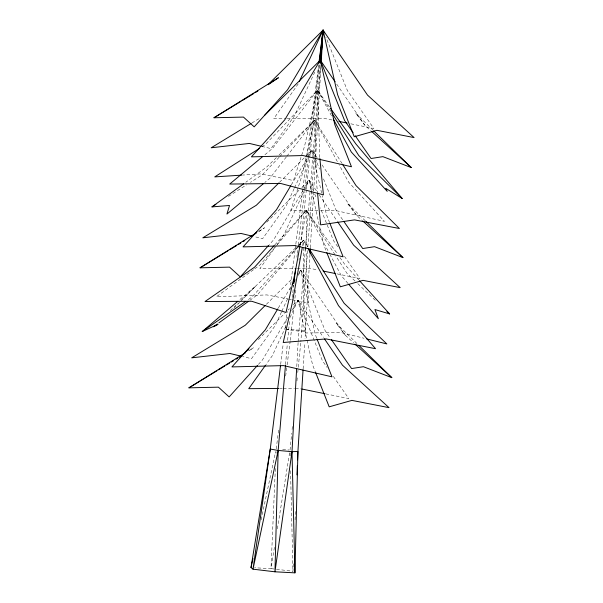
<?xml version="1.0" encoding="UTF-8"?>
<svg xmlns="http://www.w3.org/2000/svg" width="603" height="603" viewBox="0 0 603 603"><rect width="100%" height="100%" fill="white"/><g stroke="black" fill="none" stroke-linecap="round" stroke-linejoin="round"><path stroke-width="0.45" stroke-dasharray="3.02 2.26" d="M276.476 569.285L292.952 571.26L293.262 563.775M295.093 519.794L295.485 510.432M275.345 468.523L270.988 568.629L275.563 569.172M275.993 453.554L276.076 451.685M296.759 366.632L298.116 342.338M298.168 341.404L305.186 251.428M309.972 254.36L305.012 338.803M310.357 247.795L313.65 191.505M313.703 190.571L315.618 157.737M315.678 156.795L320.879 67.672M303.121 368.848L304.771 342.557M307.575 250.644L300.852 341.615M307.839 246.891L311.728 191.535M311.796 190.593L320.434 67.679M305.487 247.682L310.115 190.488M310.191 189.546L320.268 64.845M285.536 364.596L287.299 344.072M287.616 340.341L289.689 319.794M290.035 450.087L291.716 433.255M292.086 429.517L292.463 425.778M296.94 380.892L297.309 377.154M297.776 372.473L300.761 342.549M295.839 290.073L290.269 340.544M298.975 260.149L299.171 258.28M300.543 245.195L306.324 190.028M306.422 189.093L319.447 64.747M292.274 297.369L292.704 293.631M292.809 292.696L293.669 285.227M296.902 257.195L297.226 254.391M297.332 253.456L298.191 245.979M298.304 245.044L304.44 191.792M304.869 188.053L308.532 156.283M308.646 155.348L319.093 64.717M280.651 364.491L283.169 344.049M285.113 328.243L287.254 311.427M289.99 289.93L295.704 245.074M295.824 244.14L302.842 189.01M302.962 188.076L318.55 65.659M276.197 448.873L278.865 428.334M285.664 376.031L286.998 365.765M287.118 364.83L290.149 341.479M274.41 547.328L270.988 568.629L254.639 567.77M277.388 528.808L289.591 452.868M300.098 245.067L306.369 210.198L337.409 253.999M302.6 245.715L303.588 240.213L308.156 247.313M261.167 519.733L275.616 451.632M329.426 106.859L317.51 90.164L304.455 146.604L293.495 180.531L260.669 173.89L242.858 175.058M342.082 163.526L314.721 120.178L301.673 176.611L290.714 210.537L319.643 210.394M298.184 83.923L273.8 118.595L285.935 118.497M314.758 72.104L294.611 115.633L271.018 148.609L262.011 146.454M294.158 188.588L286.259 205.661L262.667 238.63L254.556 236.693M294.558 187.737L311.939 150.185L317.231 157.918M304.018 191.287L283.47 235.667L277.041 244.66M304.417 190.435L309.158 180.191L318.686 194.113M281.443 312.037L275.119 325.695L251.526 358.664L242.527 356.509M281.842 311.186L287.767 298.379M293.299 286.433L294.091 284.729M298.432 275.337L300.807 270.219L345.263 335.185L353.607 342.79M285.769 326.683L272.337 355.702L265.9 364.694M290.118 317.299L298.018 300.226L323.427 337.356M291.324 184.82L307.62 157.436M308.103 156.629L311.939 150.185L314.721 157.089M302.925 190.661L273.672 239.798L269.262 244.697M303.399 189.855L309.158 180.191L313.326 190.556M278.269 308.073L290.254 287.94M298.41 274.244L300.807 270.219L325.153 330.648L330.436 338.238M287.948 317.14L262.539 359.825L258.129 364.725M291.784 310.696L298.018 300.226L322.371 360.654L327.127 367.483M276.506 245.413L259.878 268.644L296.292 268.343M330.941 111.449L317.51 90.164L272.564 148.368L263.993 155.506M286.274 157.006L269.775 178.375L264.777 182.536M286.847 156.275L314.721 120.178L338.615 163.873M274.855 247.516L260.308 264.74L254.24 269.157M277.274 244.645L306.369 210.198L335.291 255.175M297.528 247.388L257.526 294.746L249.944 300.264M298.131 246.665L303.588 240.213L307.123 246.838M274.832 244.908L306.369 210.198L329.803 254.142M297.279 247.147L251.866 297.128L248.044 299.774M297.912 246.454L303.588 240.213L303.678 297.844L305.857 332.977L341.162 332.562L364.008 338.253M331.484 115.723L317.51 90.164L265.079 144.78L261.936 146.785M279.121 157.262L262.297 174.787L250.494 182.317M279.769 156.584L314.721 120.178L316.635 183.772L317.457 192.184M233.843 308.246L239.775 302.231M240.431 301.56L255.597 286.184L296.156 247.336M279.506 182.302L304.658 157.398M305.322 156.742L311.939 150.185L313.786 158.37M266.797 222.145L299.224 190.028M301.877 187.405L309.158 180.191L323.705 244.75L326.472 251.76M266.39 304.304L292.199 278.737M299.48 271.531L300.807 270.219L315.354 334.771L316.733 338.275M258.31 339.557L284.782 313.334M288.091 310.055L289.417 308.751M293.39 304.817L298.018 300.226L312.565 364.785L315.339 371.787M276.362 157.632L266.941 166.827L245.851 182.196M279.053 155.001L314.721 120.178M230.233 310.666L238.245 302.932M241.584 299.714L255.597 286.184L239.233 300.09M298.854 244.743L303.588 240.213M253.486 269.707L216.326 296.766L266.88 294.92L287.759 298.945M258.672 231.763L264.521 227.776L258.152 231.725M249.001 350.795L253.388 347.803L248.609 350.773M228.477 196.367L246.567 184.827M251.918 122.997L259.901 118.135M286.87 118.489L323.283 118.196L332.479 120.072M297.226 268.335L309.362 268.237L317.638 269.925M279.558 388.422L282.355 388.4M283.289 388.392L294.49 388.302M295.425 388.294L300.987 388.837M320.577 210.394L334.582 210.319L384.428 221.339L348.534 182.008L339.067 164.694M285.837 329.2L301.975 330.399L305.48 331.288L298.749 331.13L286.749 329.622M282.656 449.439L289.116 450.004M288.671 299.118L291.392 299.646M292.297 299.819L308.638 302.962L306.46 267.838L306.437 251.104M350.871 123.819L373.86 128.507L347.418 90.578L325.854 37.054M336.949 273.86L359.938 278.548L343.552 255.039M325.816 393.895L348.805 398.583L332.939 375.827M373.046 130.173L355.597 113.108L364.755 125.13L371.003 130.836M365.365 220.856L347.245 203.136L356.403 215.158L361.958 220.223M355.092 281.051L346.959 273.317L335.796 255.958M357.798 283.629L375.413 300.392M356.916 343.514L336.112 323.163L345.263 335.185M358.853 279.988L345.037 264.755L339.587 257.074M347.976 283.448L341.298 275.699L330.248 254.971M342.632 219.718L336.286 210.613L322.718 176.943M337.733 246.695L333.504 240.627L320.283 207.816M336.7 84.134L364.755 125.13M321.994 164.883L356.403 215.158M319.213 194.89L337.205 221.188M315.067 157.956L319.59 169.179M314.721 194.008L316.462 198.319M329.607 222.628L326.487 214.743L322.183 195.643M313.99 159.275L321.979 194.739M319.786 157.504L317.51 90.164M290.103 452.906L290.194 456.667M290.533 470.755L292.952 571.26M306.369 210.198L306.43 247.388"/><path stroke-width="0.9" d="M280.538 365.418L270.265 449.054L251.006 567.581L252.996 569.172L274.96 571.802L294.942 572.85L297.935 451.481L303.068 369.79M285.46 365.531L278.164 450.449L274.96 571.802L292.003 451.662L296.653 368.501M296.962 474.878L297.354 465.516M297.588 459.901L297.935 451.481L292.003 451.662L278.164 450.449L270.265 449.054L252.996 569.172L278.164 450.449M310.032 253.426L310.304 248.738M321.105 63.926L323.072 30.15L268.139 84.556M321.098 58.295L321.429 53.607M321.693 49.853L322.153 43.288M322.281 41.411L323.072 30.15L367.536 95.123L414.088 137.582L376.943 130.308L354.255 136.753L337.62 94.709L323.072 30.15L287.593 89.749L254.195 126.849L243.469 117.088L213.967 117.766L278.443 77.727L268.207 84.714M305.261 250.494L305.487 247.682M320.495 62.026L323.072 30.15L324.12 32.743M320.917 50.72L321.113 48.851M321.407 46.047L321.701 43.243M321.896 41.373L323.072 30.15L299.367 81.36M293.887 283.357L295.606 268.403M319.304 62.855L323.072 30.15L318.912 62.855M299.932 245.986L295.146 272.601L286.01 312.49L251.783 301.274L205.012 301.53L254.647 267.121L274.199 245.602M302.269 247.547L292.365 302.608L283.222 342.496L326.065 338.916L375.533 348.7L338.517 305.706L308.012 248.496M251.006 567.581L252.959 558.378M319.809 60.963L284.804 119.763L251.413 156.855L303.068 155.544L351.474 166.767L334.838 124.715L320.495 61.069M290.842 185.626L276.453 209.784L243.062 246.883L294.716 245.564L343.122 256.788L329.954 223.502M277.787 308.879L265.32 329.818L231.929 366.918L283.583 365.599L331.982 376.822L317.08 339.157M292.176 284.714L295.048 279.882M265.365 365.448L248.745 388.671L278.624 388.43M268.629 245.391L240.28 276.89L229.555 267.129L200.053 267.815L256.561 232.713M257.496 365.426L229.14 396.925L218.414 387.164L188.912 387.842L245.429 352.747M264.694 115.218L319.628 60.813M278.842 182.958L256.343 205.246L202.834 237.801L241.049 233.459L251.858 236.044M254.881 233.941L256.87 231.974M265.064 305.615L245.21 325.281L191.701 357.835L229.916 353.486L240.725 356.079M243.748 353.976L249.039 348.73M217.336 324.015L213.545 326.773L218.015 324.293L202.231 331.537L237.808 301.304M262.561 156.69L229.705 184.058L280.636 183.448L323.427 194.859L319.876 158.438M263.353 183.727L226.924 214.065L229.524 205.472L211.954 206.897L243.589 183.847M218.851 322.906L248.421 301.372M202.231 331.537L245.753 301.364M259.576 148.293L214.736 176.89L241.924 175.119M211.954 206.897L215.889 204.394M213.967 117.766L241.125 101.251M242.723 100.279L253.901 93.473M255.499 92.5L257.896 91.045M251.119 123.479L211.186 147.78L249.401 143.431L261.107 146.235M200.053 267.815L228.002 250.803M229.6 249.83L236.791 245.459M238.381 244.486L240.778 243.032M243.175 241.569L244.773 240.597M188.912 387.842L216.869 370.837M218.467 369.865L224.851 365.976M226.449 365.003L229.645 363.066M231.243 362.094L233.64 360.632M236.037 359.177L237.635 358.205M239.225 357.232L241.622 355.778M338.916 121.384L347.192 123.072M323.155 271.049L335.11 273.491M301.907 389.025L324.896 393.706M366.745 338.931L386.855 343.936L344.177 303.324L309.678 249.68M359.486 280.681L389.636 313.929L374.923 309.55L378.322 318.693L348.587 284.156M373.717 130.828L411.299 167.596L382.882 156.644L371.071 158.514L355.212 135.758M366.036 221.512L402.947 257.617L374.531 246.672L362.72 248.542L343.687 221.233M358.928 345.489L391.814 377.651L363.39 366.707L351.587 368.576L331.499 339.753M330.504 108.382L355.966 144.042L402.178 198.5L385.694 188.302L387.216 191.332L351.315 152.001L333.286 119.025M371.697 131.469L411.299 167.596M362.652 220.856L402.947 257.617M354.994 344.064L391.814 377.651M386.93 311.352L389.636 313.929M402.178 198.5L358.8 155.589L331.936 113.025M353.094 132.728L344.637 120.592L320.984 61.883M320.819 60.933L335.11 81.812M337.74 221.957L353.614 245.165L400.166 287.631L363.029 280.35L340.333 286.802L326.818 252.634M324.482 338.901L342.481 365.199L389.033 407.658L351.896 400.384L329.2 406.829L315.686 372.669M342.579 164.31L356.019 185.596L399.397 228.507L354.541 219.876L320.638 224.866L317.547 193.111M292.003 451.662L294.942 572.85"/></g></svg>
